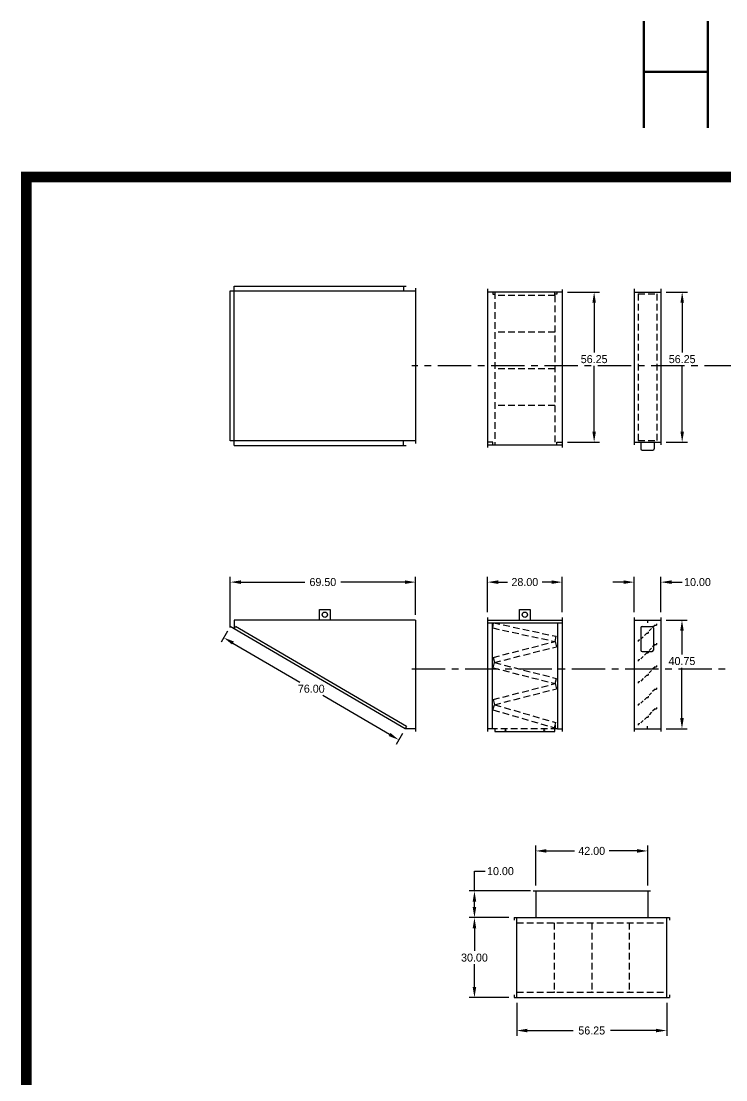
# Model space of a CAD drawing. Header units: inches. Extents: x 3 to 604, y -724 to 69.
# Drawn here: x 3.4 to 267.6, y -327.4 to 69.4 of the extents above; entities that cross this region are included whole.
import ezdxf

# ---------------------------------------------------------------- set-up
doc = ezdxf.new("R2010")
doc.units = ezdxf.units.IN
doc.header["$LTSCALE"] = 10
doc.header["$MEASUREMENT"] = 0
doc.linetypes.add('CENTER', pattern=[2, 1.25, -0.25, 0.25, -0.25])
doc.linetypes.add('HIDDEN', pattern=[0.375, 0.25, -0.125])
for name, color, linetype in [('CENTERLINE', 2, 'CENTER'), ('FA-FILTER', 5, 'Continuous'), ('HOOD', 5, 'Continuous'), ('INTAKE-DAMPER', 5, 'Continuous'), ('OBJECT', 5, 'Continuous'), ('RAM18UNIT', 3, 'Continuous')]:
    doc.layers.add(name, color=color, linetype=linetype)
doc.layers.add('TEXT', color=7, linetype='Continuous', lineweight=40)
doc.styles.add('S10', font='romans.shx', dxfattribs={"height": 0.1})
doc.dimstyles.new('DIMENSIONS', dxfattribs={"dimscale": 0, "dimtxt": 3, "dimasz": 4, "dimexe": 2, "dimexo": 2, "dimgap": 1, "dimtad": 0, "dimtih": 1, "dimtoh": 1, "dimzin": 0, "dimdsep": 46, "dimtxsty": 'Standard', "dimcen": 0.09, "dimclrd": 256, "dimclre": 256, "dimclrt": 1, "dimadec": 0, "dimazin": 0, "dimtfac": 1, "dimtofl": 0, "dimtmove": 0, "dimatfit": 3, "dimfxl": 0, "dimtolj": 1, "dimtzin": 0, "dimarcsym": 0})

# ---------------------------------------------------------------- blocks, each defined once
blk = doc.blocks.new('*D77')
at = {"layer": 'DEFPOINTS', "color": 0}
for p in [(151.26, -140.83), (151.26, -155.07), (81.76, -159.81)]:
    blk.add_point(p, dxfattribs=at)
at = {"layer": 'RAM18UNIT', "lineweight": -2}
for p, q in [((81.76, -157.81), (81.76, -138.83)), ((151.26, -153.07), (151.26, -138.83)), ((85.76, -140.83), (109.76, -140.83)), ((147.26, -140.83), (123.26, -140.83))]:
    blk.add_line(p, q, dxfattribs=at)
at = {"layer": 'RAM18UNIT'}
for points in [[(85.76, -140.17), (85.76, -141.5), (81.76, -140.83)], [(147.26, -140.17), (147.26, -141.5), (151.26, -140.83)]]:
    blk.add_solid(points, dxfattribs=at)
at = {"layer": 'RAM18UNIT', "color": 1, "insert": (116.51, -140.83), "char_height": 3, "attachment_point": 5}
blk.add_mtext('\\A1;69.50', dxfattribs=at)
blk = doc.blocks.new('*D78')
at = {"layer": 'DEFPOINTS', "color": 0}
for p in [(81.76, -157.51), (147.4, -195.82), (144.98, -199.96)]:
    blk.add_point(p, dxfattribs=at)
at = {"layer": 'RAM18UNIT', "lineweight": -2}
for p, q in [((80.76, -159.24), (78.34, -163.38)), ((82.8, -163.67), (107.88, -178.31)), ((141.53, -197.95), (116.45, -183.31)), ((146.39, -197.55), (143.98, -201.69))]:
    blk.add_line(p, q, dxfattribs=at)
at = {"layer": 'RAM18UNIT'}
for points in [[(83.14, -163.09), (82.46, -164.25), (79.35, -161.65)], [(141.87, -197.37), (141.19, -198.52), (144.98, -199.96)]]:
    blk.add_solid(points, dxfattribs=at)
at = {"layer": 'RAM18UNIT', "color": 1, "insert": (112.16, -180.81), "char_height": 3, "attachment_point": 5}
blk.add_mtext('\\A1;76.00', dxfattribs=at)
blk = doc.blocks.new('*D79')
at = {"layer": 'DEFPOINTS', "color": 0}
for p in [(243.26, -155.07), (251.18, -155.07), (243.26, -195.82)]:
    blk.add_point(p, dxfattribs=at)
at = {"layer": 'RAM18UNIT', "lineweight": -2}
for p, q in [((245.26, -155.07), (253.18, -155.07)), ((251.18, -159.07), (251.18, -167.94)), ((251.18, -191.82), (251.18, -172.94)), ((245.26, -195.82), (253.18, -195.82))]:
    blk.add_line(p, q, dxfattribs=at)
at = {"layer": 'RAM18UNIT'}
for points in [[(250.52, -159.07), (251.85, -159.07), (251.18, -155.07)], [(250.52, -191.82), (251.85, -191.82), (251.18, -195.82)]]:
    blk.add_solid(points, dxfattribs=at)
at = {"layer": 'RAM18UNIT', "color": 1, "insert": (251.18, -170.44), "char_height": 3, "attachment_point": 5}
blk.add_mtext('\\A1;40.75', dxfattribs=at)
blk = doc.blocks.new('*D81')
at = {"layer": 'DEFPOINTS', "color": 0}
for p in [(243.26, -140.83), (233.26, -154.07), (243.26, -154.07)]:
    blk.add_point(p, dxfattribs=at)
at = {"layer": 'RAM18UNIT', "lineweight": -2}
for p, q in [((233.26, -152.07), (233.26, -138.83)), ((243.26, -152.07), (243.26, -138.83)), ((229.26, -140.83), (225.26, -140.83)), ((247.26, -140.83), (251.26, -140.83))]:
    blk.add_line(p, q, dxfattribs=at)
at = {"layer": 'RAM18UNIT'}
for points in [[(229.26, -140.17), (229.26, -141.5), (233.26, -140.83)], [(247.26, -140.17), (247.26, -141.5), (243.26, -140.83)]]:
    blk.add_solid(points, dxfattribs=at)
at = {"layer": 'RAM18UNIT', "color": 1, "insert": (257.01, -140.83), "char_height": 3, "attachment_point": 5}
blk.add_mtext('\\A1;10.00', dxfattribs=at)
blk = doc.blocks.new('*D82')
at = {"layer": 'DEFPOINTS', "color": 0}
for p in [(206.26, -32.13), (206.26, -88.38), (218.25, -88.38)]:
    blk.add_point(p, dxfattribs=at)
at = {"layer": 'RAM18UNIT', "lineweight": -2}
for p, q in [((208.26, -32.13), (220.25, -32.13)), ((218.25, -36.13), (218.25, -54.76)), ((218.25, -84.38), (218.25, -59.76)), ((208.26, -88.38), (220.25, -88.38))]:
    blk.add_line(p, q, dxfattribs=at)
at = {"layer": 'RAM18UNIT'}
for points in [[(217.59, -36.13), (218.92, -36.13), (218.25, -32.13)], [(217.59, -84.38), (218.92, -84.38), (218.25, -88.38)]]:
    blk.add_solid(points, dxfattribs=at)
at = {"layer": 'RAM18UNIT', "color": 1, "insert": (218.25, -57.26), "char_height": 3, "attachment_point": 5}
blk.add_mtext('\\A1;56.25', dxfattribs=at)
blk = doc.blocks.new('*D83')
at = {"layer": 'DEFPOINTS', "color": 0}
for p in [(243.26, -32.13), (243.26, -88.38), (251.26, -88.38)]:
    blk.add_point(p, dxfattribs=at)
at = {"layer": 'RAM18UNIT', "lineweight": -2}
for p, q in [((245.26, -32.13), (253.26, -32.13)), ((251.26, -36.13), (251.26, -54.76)), ((251.26, -84.38), (251.26, -59.76)), ((245.26, -88.38), (253.26, -88.38))]:
    blk.add_line(p, q, dxfattribs=at)
at = {"layer": 'RAM18UNIT'}
for points in [[(250.6, -36.13), (251.93, -36.13), (251.26, -32.13)], [(250.6, -84.38), (251.93, -84.38), (251.26, -88.38)]]:
    blk.add_solid(points, dxfattribs=at)
at = {"layer": 'RAM18UNIT', "color": 1, "insert": (251.26, -57.26), "char_height": 3, "attachment_point": 5}
blk.add_mtext('\\A1;56.25', dxfattribs=at)
blk = doc.blocks.new('*D103')
at = {"layer": 'DEFPOINTS', "color": 0}
for p in [(206.26, -140.83), (178.26, -154.07), (206.26, -154.07)]:
    blk.add_point(p, dxfattribs=at)
at = {"layer": 'RAM18UNIT', "lineweight": -2}
for p, q in [((178.26, -152.07), (178.26, -138.83)), ((206.26, -152.07), (206.26, -138.83)), ((182.26, -140.83), (185.76, -140.83)), ((202.26, -140.83), (198.76, -140.83))]:
    blk.add_line(p, q, dxfattribs=at)
at = {"layer": 'RAM18UNIT'}
for points in [[(182.26, -140.17), (182.26, -141.5), (178.26, -140.83)], [(202.26, -140.17), (202.26, -141.5), (206.26, -140.83)]]:
    blk.add_solid(points, dxfattribs=at)
at = {"layer": 'RAM18UNIT', "color": 1, "insert": (192.26, -140.83), "char_height": 3, "attachment_point": 5}
blk.add_mtext('\\A1;28.00', dxfattribs=at)
blk = doc.blocks.new('*D108')
at = {"layer": 'DEFPOINTS', "color": 0, "linetype": 'Continuous'}
for p in [(238.34, -241.6), (196.34, -256.6), (238.34, -256.6)]:
    blk.add_point(p, dxfattribs=at)
at = {"layer": 'RAM18UNIT', "linetype": 'Continuous', "lineweight": -2}
for p, q in [((196.34, -254.6), (196.34, -239.6)), ((200.34, -241.6), (210.84, -241.6)), ((234.34, -241.6), (223.84, -241.6)), ((238.34, -254.6), (238.34, -239.6))]:
    blk.add_line(p, q, dxfattribs=at)
at = {"layer": 'RAM18UNIT', "linetype": 'Continuous'}
for points in [[(200.34, -240.93), (200.34, -242.26), (196.34, -241.6)], [(234.34, -240.93), (234.34, -242.26), (238.34, -241.6)]]:
    blk.add_solid(points, dxfattribs=at)
at = {"layer": 'RAM18UNIT', "color": 1, "linetype": 'Continuous', "insert": (217.34, -241.6), "char_height": 3, "attachment_point": 5}
blk.add_mtext('\\A1;42.00', dxfattribs=at)
blk = doc.blocks.new('*D109')
at = {"layer": 'DEFPOINTS', "color": 0, "linetype": 'Continuous'}
for p in [(188.21, -266.6), (173.36, -296.6), (188.21, -296.6)]:
    blk.add_point(p, dxfattribs=at)
at = {"layer": 'RAM18UNIT', "linetype": 'Continuous', "lineweight": -2}
for p, q in [((186.21, -266.6), (171.36, -266.6)), ((173.36, -270.6), (173.36, -279.1)), ((173.36, -292.6), (173.36, -284.1)), ((186.21, -296.6), (171.36, -296.6))]:
    blk.add_line(p, q, dxfattribs=at)
at = {"layer": 'RAM18UNIT', "linetype": 'Continuous'}
for points in [[(172.69, -270.6), (174.02, -270.6), (173.36, -266.6)], [(172.69, -292.6), (174.02, -292.6), (173.36, -296.6)]]:
    blk.add_solid(points, dxfattribs=at)
at = {"layer": 'RAM18UNIT', "color": 1, "linetype": 'Continuous', "insert": (173.36, -281.6), "char_height": 3, "attachment_point": 5}
blk.add_mtext('\\A1;30.00', dxfattribs=at)
blk = doc.blocks.new('*D110')
at = {"layer": 'DEFPOINTS', "color": 0, "linetype": 'Continuous'}
for p in [(189.21, -296.6), (245.46, -296.6), (245.46, -308.93)]:
    blk.add_point(p, dxfattribs=at)
at = {"layer": 'RAM18UNIT', "linetype": 'Continuous', "lineweight": -2}
for p, q in [((189.21, -298.6), (189.21, -310.93)), ((245.46, -298.6), (245.46, -310.93)), ((193.21, -308.93), (210.34, -308.93)), ((241.46, -308.93), (224.34, -308.93))]:
    blk.add_line(p, q, dxfattribs=at)
at = {"layer": 'RAM18UNIT', "linetype": 'Continuous'}
for points in [[(193.21, -308.26), (193.21, -309.6), (189.21, -308.93)], [(241.46, -308.26), (241.46, -309.6), (245.46, -308.93)]]:
    blk.add_solid(points, dxfattribs=at)
at = {"layer": 'RAM18UNIT', "color": 1, "linetype": 'Continuous', "insert": (217.34, -308.93), "char_height": 3, "attachment_point": 5}
blk.add_mtext('\\A1;56.25', dxfattribs=at)
blk = doc.blocks.new('*D111')
at = {"layer": 'DEFPOINTS', "color": 0, "linetype": 'Continuous'}
for p in [(196.34, -256.6), (173.36, -266.6), (188.21, -266.6)]:
    blk.add_point(p, dxfattribs=at)
at = {"layer": 'RAM18UNIT', "linetype": 'Continuous', "lineweight": -2}
for p, q in [((173.36, -256.6), (173.36, -249.19)), ((173.36, -249.19), (177.36, -249.19)), ((194.34, -256.6), (171.36, -256.6)), ((173.36, -262.6), (173.36, -260.6)), ((186.21, -266.6), (171.36, -266.6))]:
    blk.add_line(p, q, dxfattribs=at)
at = {"layer": 'RAM18UNIT', "linetype": 'Continuous'}
for points in [[(172.69, -260.6), (174.02, -260.6), (173.36, -256.6)], [(172.69, -262.6), (174.02, -262.6), (173.36, -266.6)]]:
    blk.add_solid(points, dxfattribs=at)
at = {"layer": 'RAM18UNIT', "color": 1, "linetype": 'Continuous', "insert": (183.11, -249.19), "char_height": 3, "attachment_point": 5}
blk.add_mtext('\\A1;10.00', dxfattribs=at)

msp = doc.modelspace()

# ---------------------------------------------------------------- linework, layer by layer
at = {"layer": 'CENTERLINE'}
for p, q in [((332.182, -59.756), (149.874, -59.756)), ((149.874, -173.32), (325.881, -173.32))]:
    msp.add_line(p, q, dxfattribs=at)
at = {"layer": 'FA-FILTER'}
for p, q in [((178.263, -30.881), (178.263, -90.381)), ((206.263, -31.131), (206.263, -90.381)), ((206.263, -32.131), (178.263, -32.131)), ((178.263, -89.381), (206.263, -89.381)), ((178.263, -154.07), (178.263, -196.82)), ((190.263, -155.07), (190.263, -151.07)), ((190.263, -151.07), (194.263, -151.07)), ((194.263, -151.07), (194.263, -155.07)), ((206.263, -154.07), (206.263, -196.82)), ((178.263, -155.07), (206.263, -155.07)), ((178.263, -156.07), (206.263, -156.07)), ((180.013, -156.07), (180.013, -195.82)), ((204.513, -156.07), (204.513, -195.82)), ((180.013, -195.82), (178.263, -195.82)), ((181.013, -195.82), (181.013, -196.82)), ((181.013, -196.82), (203.513, -196.82)), ((203.513, -196.82), (203.513, -195.82)), ((204.513, -195.82), (206.263, -195.82))]:
    msp.add_line(p, q, dxfattribs=at)
at = {"layer": 'FA-FILTER', "color": 4, "linetype": 'HIDDEN'}
for p, q in [((180.263, -32.131), (180.263, -32.881)), ((180.263, -32.881), (180.763, -32.881)), ((181.013, -32.131), (181.013, -89.381)), ((203.513, -33.381), (181.013, -33.381)), ((203.513, -33.381), (203.513, -32.131)), ((203.513, -33.381), (203.513, -89.381)), ((204.263, -32.881), (203.763, -32.881)), ((204.263, -32.131), (204.263, -32.881)), ((180.263, -88.381), (178.263, -88.381)), ((180.263, -89.381), (180.263, -88.381)), ((204.263, -89.381), (204.263, -88.381)), ((204.263, -88.381), (206.263, -88.381)), ((180.192, -158.025), (180.491, -156.07)), ((180.192, -158.025), (203.648, -163.105)), ((180.341, -157.047), (180.341, -156.07)), ((180.491, -156.07), (203.947, -161.15)), ((203.66, -163.109), (203.947, -161.15)), ((180.377, -169.055), (203.626, -163.097)), ((180.874, -170.992), (204.123, -165.035)), ((203.638, -163.094), (204.135, -165.032)), ((180.377, -169.055), (180.874, -170.992)), ((180.377, -172.93), (180.874, -170.992)), ((180.377, -172.93), (203.626, -178.887)), ((180.874, -170.992), (204.123, -176.949)), ((203.638, -178.89), (204.135, -176.952)), ((180.377, -184.85), (203.626, -178.893)), ((180.874, -186.788), (204.123, -180.83)), ((203.638, -178.89), (204.135, -180.827)), ((180.377, -184.85), (180.874, -186.788)), ((180.314, -188.708), (180.874, -186.788)), ((180.314, -188.708), (203.357, -195.419)), ((180.874, -186.788), (203.916, -193.499)), ((203.369, -195.421), (203.916, -193.499)), ((204.513, -195.82), (180.013, -195.82)), ((189.211, -268.598), (245.461, -268.598)), ((203.273, -268.598), (203.273, -294.598)), ((217.336, -268.598), (217.336, -294.598)), ((231.398, -268.598), (231.398, -294.598)), ((189.211, -294.598), (245.461, -294.598))]:
    msp.add_line(p, q, dxfattribs=at)
at = {"layer": 'FA-FILTER', "color": 4}
msp.add_line((203.643, -194.46), (203.643, -195.82), dxfattribs=at)
at = {"layer": 'FA-FILTER', "linetype": 'Continuous'}
for p, q in [((195.336, -256.598), (239.336, -256.598)), ((196.336, -256.598), (196.336, -266.598)), ((238.336, -256.598), (238.336, -266.598)), ((188.211, -266.598), (246.461, -266.598)), ((188.211, -266.598), (188.211, -267.598)), ((189.211, -296.598), (189.211, -266.598)), ((245.461, -296.598), (245.461, -266.598)), ((246.461, -266.598), (246.461, -267.598)), ((188.211, -295.598), (188.211, -296.598)), ((188.211, -296.598), (246.461, -296.598)), ((246.461, -295.598), (246.461, -296.598))]:
    msp.add_line(p, q, dxfattribs=at)
at = {"layer": 'FA-FILTER'}
for centre, radius in [((192.263, -153.07), 1), ((185.013, -196.32), 0.125), ((199.513, -196.32), 0.125)]:
    msp.add_circle(centre, radius, dxfattribs=at)
at = {"layer": 'HOOD'}
for p, q in [((81.763, -31.631), (151.263, -31.631)), ((81.763, -87.881), (81.763, -31.631)), ((83.263, -89.631), (83.263, -29.881)), ((83.263, -29.881), (147.763, -29.881)), ((146.763, -29.881), (146.763, -31.631)), ((151.263, -30.631), (151.263, -88.881)), ((151.263, -87.881), (81.763, -87.881)), ((83.263, -89.631), (147.763, -89.631)), ((146.763, -89.631), (146.763, -87.881)), ((115.263, -151.07), (119.263, -151.07)), ((115.263, -155.07), (115.263, -151.07)), ((119.263, -151.07), (119.263, -155.07)), ((83.263, -158.387), (81.763, -157.511)), ((147.402, -195.82), (81.763, -157.511)), ((151.263, -155.07), (83.263, -155.07)), ((83.263, -155.07), (83.263, -158.387)), ((147.906, -194.956), (83.767, -157.523)), ((151.263, -155.07), (151.263, -196.82)), ((151.263, -195.82), (147.402, -195.82))]:
    msp.add_line(p, q, dxfattribs=at)
msp.add_circle((117.263, -153.07), 1, dxfattribs=at)
at = {"layer": 'INTAKE-DAMPER'}
for p, q in [((233.263, -30.881), (233.263, -89.381)), ((243.263, -30.881), (243.263, -89.381)), ((233.263, -32.131), (243.263, -32.131)), ((233.263, -88.381), (243.263, -88.381)), ((235.763, -88.381), (235.763, -90.881)), ((240.763, -88.381), (240.763, -90.881)), ((236.263, -91.381), (240.263, -91.381)), ((233.263, -154.07), (233.263, -196.82)), ((243.263, -154.07), (243.263, -196.82)), ((233.248, -155.07), (243.248, -155.07)), ((233.263, -195.82), (243.263, -195.82))]:
    msp.add_line(p, q, dxfattribs=at)
at = {"layer": 'INTAKE-DAMPER', "color": 4, "linetype": 'HIDDEN'}
for p, q in [((234.763, -32.756), (234.763, -87.756)), ((234.763, -32.756), (241.763, -32.756)), ((241.763, -32.756), (241.763, -87.756)), ((234.763, -87.756), (241.763, -87.756)), ((238.248, -155.07), (238.248, -156.07)), ((238.263, -195.82), (238.263, -194.82))]:
    msp.add_line(p, q, dxfattribs=at)
at = {"layer": 'INTAKE-DAMPER', "ltscale": 12}
for p, q in [((235.748, -157.94), (235.748, -166.4)), ((236.218, -157.47), (239.978, -157.47)), ((240.448, -157.94), (240.448, -166.4)), ((236.218, -166.87), (239.978, -166.87))]:
    msp.add_line(p, q, dxfattribs=at)
at = {"layer": 'INTAKE-DAMPER', "color": 4, "linetype": 'HIDDEN', "ltscale": 0.5}
for p, q in [((241.077, -156.916), (238.498, -159.495)), ((237.998, -159.995), (235.419, -162.574)), ((237.998, -159.995), (238.498, -159.995)), ((238.498, -159.495), (238.498, -159.995)), ((241.077, -164.266), (238.498, -166.845)), ((237.998, -167.345), (235.419, -169.924)), ((237.998, -167.345), (238.498, -167.345)), ((238.498, -166.845), (238.498, -167.345)), ((241.077, -172.616), (238.498, -175.195)), ((237.998, -175.695), (235.419, -178.274)), ((237.998, -175.695), (238.498, -175.695)), ((238.498, -175.195), (238.498, -175.695)), ((241.077, -180.966), (238.498, -183.545)), ((237.998, -184.045), (235.419, -186.624)), ((237.998, -184.045), (238.498, -184.045)), ((238.498, -183.545), (238.498, -184.045)), ((241.077, -188.316), (238.498, -190.895)), ((237.998, -191.395), (235.419, -193.974)), ((237.998, -191.395), (238.498, -191.395)), ((238.498, -190.895), (238.498, -191.395))]:
    msp.add_line(p, q, dxfattribs=at)
at = {"layer": 'INTAKE-DAMPER', "color": 4, "linetype": 'HIDDEN', "ltscale": 12}
for p, q in [((241.077, -156.916), (241.577, -156.916)), ((241.577, -156.416), (241.577, -156.916)), ((234.919, -163.074), (234.919, -162.574)), ((235.419, -162.574), (234.919, -162.574)), ((241.077, -164.266), (241.577, -164.266)), ((241.577, -163.766), (241.577, -164.266)), ((235.419, -169.924), (234.919, -169.924)), ((234.919, -170.424), (234.919, -169.924)), ((241.077, -172.616), (241.577, -172.616)), ((241.577, -172.116), (241.577, -172.616)), ((234.919, -178.774), (234.919, -178.274)), ((235.419, -178.274), (234.919, -178.274)), ((241.077, -180.966), (241.577, -180.966)), ((241.577, -180.466), (241.577, -180.966)), ((234.919, -187.124), (234.919, -186.624)), ((235.419, -186.624), (234.919, -186.624)), ((241.077, -188.316), (241.577, -188.316)), ((241.577, -187.816), (241.577, -188.316)), ((235.419, -193.974), (234.919, -193.974)), ((234.919, -194.474), (234.919, -193.974))]:
    msp.add_line(p, q, dxfattribs=at)
at = {"layer": 'INTAKE-DAMPER'}
for centre, start, end in [((236.263, -90.881), 180, 270), ((240.263, -90.881), 270, 0)]:
    msp.add_arc(centre, 0.5, start, end, dxfattribs=at)
at = {"layer": 'INTAKE-DAMPER', "ltscale": 12}
for centre, start, end in [((236.218, -157.94), 90, 180), ((239.978, -157.94), 0, 90), ((236.218, -166.4), 180, 270), ((239.978, -166.4), 270, 0)]:
    msp.add_arc(centre, 0.47, start, end, dxfattribs=at)
at = {"layer": 'OBJECT', "color": 4, "linetype": 'HIDDEN'}
for p, q in [((203.513, -47.131), (181.013, -47.131)), ((203.513, -60.881), (181.013, -60.881)), ((203.513, -74.631), (181.013, -74.631))]:
    msp.add_line(p, q, dxfattribs=at)
at = {"layer": 'OBJECT'}
for p, q in [((83.263, -158.387), (81.763, -157.511)), ((83.263, -158.387), (83.767, -157.523)), ((147.906, -194.956), (147.402, -195.82))]:
    msp.add_line(p, q, dxfattribs=at)
at = {"layer": 'RAM18UNIT', "linetype": 'Continuous'}
for p in [(203.273, -294.598), (217.336, -294.598), (231.398, -294.598)]:
    msp.add_point(p, dxfattribs=at)
at = {"layer": 'TEXT', "color": 3, "const_width": 4}
msp.add_lwpolyline([(5.361, 11.065), (602.487, 11.065), (602.487, -722.248), (5.361, -722.248)], close=True, dxfattribs=at)

# ---------------------------------------------------------------- texts
at = {"layer": 'TEXT', "color": 3, "style": 'S10'}
msp.add_text('H18M', height=40, dxfattribs=at).set_placement((229.97, 29.442))

# ---------------------------------------------------------------- dimensions: what is measured, and where the dimension line sits
at = {"layer": 'RAM18UNIT'}
for base, p1, p2, picture, middle in [((218.253, -88.381), (206.263, -32.131), (206.263, -88.381), '*D82', (218.253, -57.256)), ((251.263, -88.381), (243.263, -32.131), (243.263, -88.381), '*D83', (251.263, -57.256)), ((251.184, -155.07), (243.263, -195.82), (243.263, -155.07), '*D79', (251.184, -170.445))]:
    dim = msp.add_linear_dim(base=base, p1=p1, p2=p2, angle=90, dimstyle='DIMENSIONS', override={"dimscale": 1}, dxfattribs=at)
    dim.commit()
    dim.dimension.update_dxf_attribs({"geometry": picture, "text_midpoint": middle, "dimtype": 160})
for base, p1, p2, picture, middle in [((151.263, -140.835), (81.763, -159.806), (151.263, -155.07), '*D77', (116.513, -140.835)), ((206.263, -140.835), (178.263, -154.07), (206.263, -154.07), '*D103', (192.263, -140.835)), ((243.263, -140.835), (233.263, -154.07), (243.263, -154.07), '*D81', (257.013, -140.835))]:
    dim = msp.add_linear_dim(base=base, p1=p1, p2=p2, dimstyle='DIMENSIONS', override={"dimscale": 1}, dxfattribs=at)
    dim.commit()
    dim.dimension.update_dxf_attribs({"geometry": picture, "text_midpoint": middle})
dim = msp.add_aligned_dim(p1=(81.763, -157.511), p2=(147.402, -195.82), distance=-4.797, dimstyle='DIMENSIONS', override={"dimscale": 1}, dxfattribs=at)
dim.commit()
dim.dimension.update_dxf_attribs({"geometry": '*D78', "text_midpoint": (112.164, -180.809)})
at = {"layer": 'RAM18UNIT', "linetype": 'Continuous'}
for base, p1, p2, picture, middle in [((238.336, -241.598), (196.336, -256.598), (238.336, -256.598), '*D108', (217.336, -241.598)), ((245.461, -308.931), (189.211, -296.598), (245.461, -296.598), '*D110', (217.336, -308.931))]:
    dim = msp.add_linear_dim(base=base, p1=p1, p2=p2, dimstyle='DIMENSIONS', override={"dimscale": 1}, dxfattribs=at)
    dim.commit()
    dim.dimension.update_dxf_attribs({"geometry": picture, "text_midpoint": middle})
dim = msp.add_linear_dim(base=(173.357, -266.598), p1=(196.336, -256.598), p2=(188.211, -266.598), angle=90, dimstyle='DIMENSIONS', override={"dimscale": 1}, dxfattribs=at)
dim.commit()
dim.dimension.update_dxf_attribs({"geometry": '*D111', "text_midpoint": (183.107, -249.193), "dimtype": 160})
dim = msp.add_linear_dim(base=(173.357, -296.598), p1=(188.211, -266.598), p2=(188.211, -296.598), angle=90, dimstyle='DIMENSIONS', override={"dimscale": 1}, dxfattribs=at)
dim.commit()
dim.dimension.update_dxf_attribs({"geometry": '*D109', "text_midpoint": (173.357, -281.598)})

doc.saveas('drawing.dxf')
